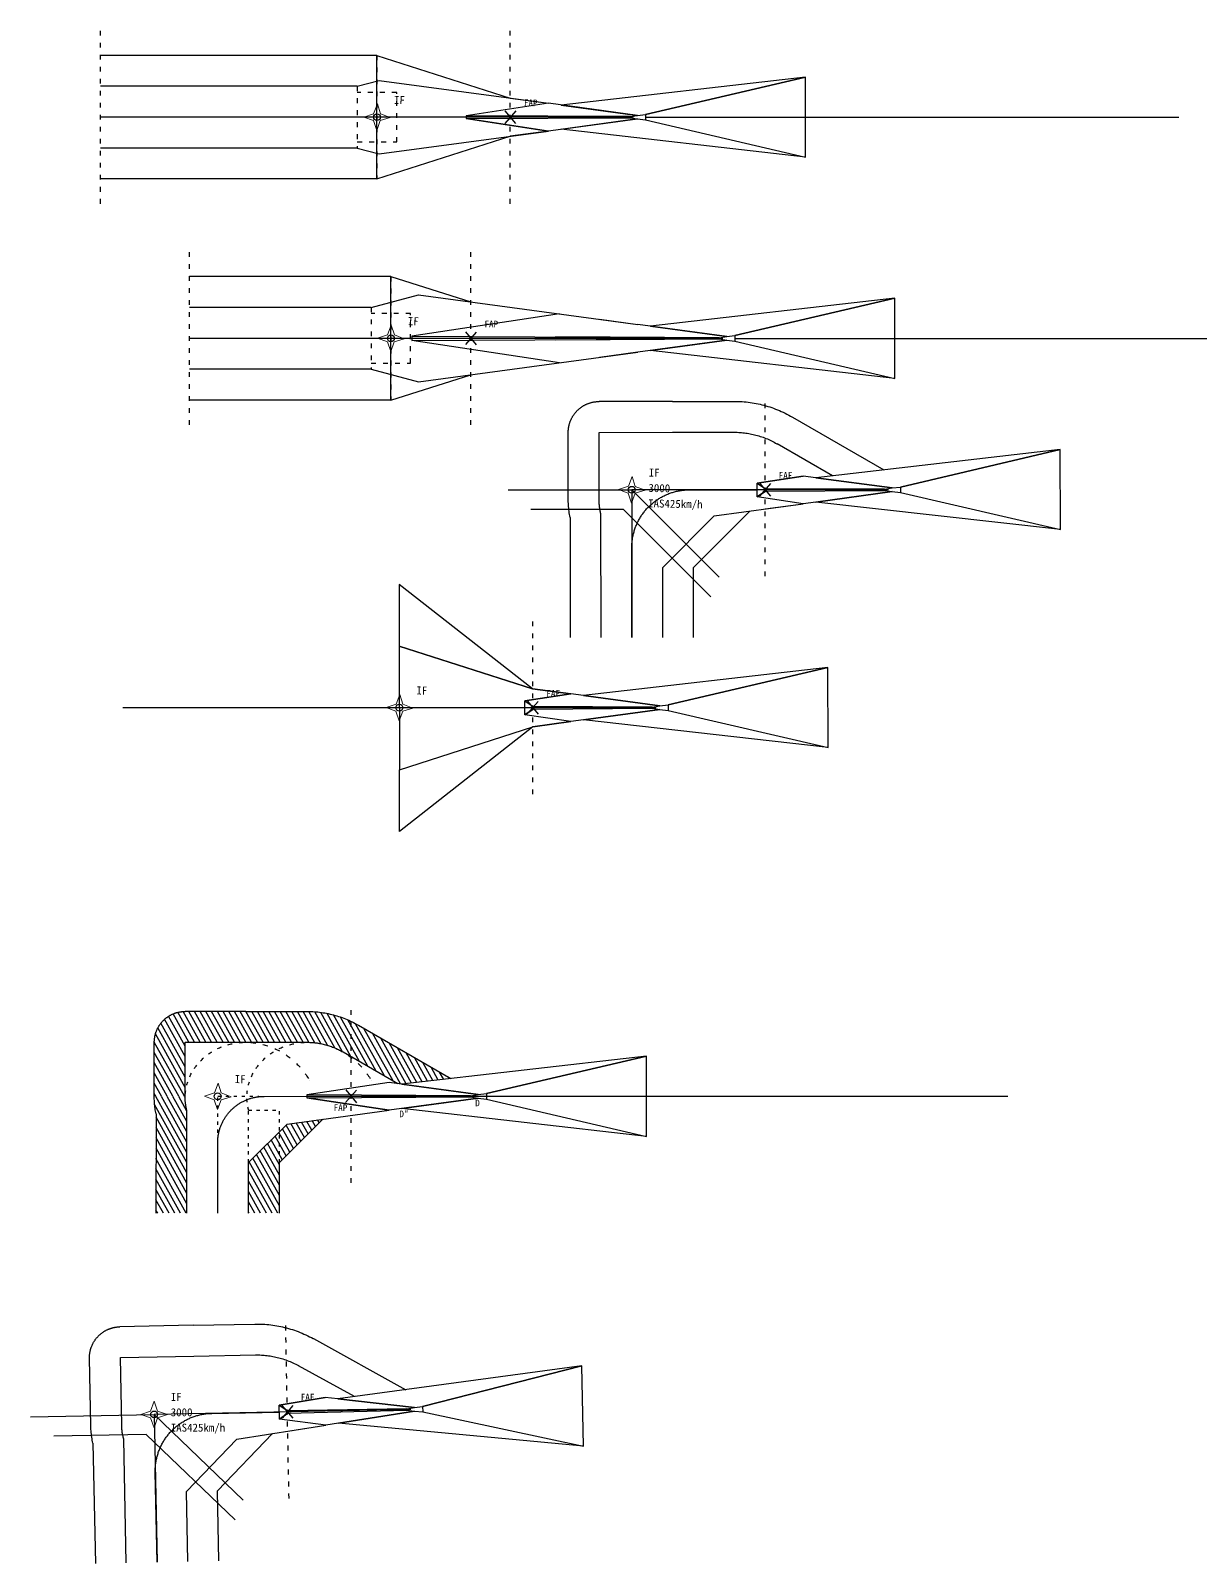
# Model space of a CAD drawing. Header units: metres. Extents: x -37642 to 147080, y -67569 to 121477.
# Drawn here: x -21790 to 65948, y -67569 to 47378 of the extents above; entities that cross this region are included whole.
import ezdxf

# ---------------------------------------------------------------- set-up
doc = ezdxf.new("R2010")
doc.units = ezdxf.units.M
doc.header["$MEASUREMENT"] = 0
doc.linetypes.add('ACAD_ISO03W100', pattern=[30, 12, -18])
doc.styles.add('Legend', font='simhei.ttf')

# ---------------------------------------------------------------- blocks, each defined once
blk = doc.blocks.new('Flyby')
at = {"lineweight": 15}
blk.add_lwpolyline([(9, 997), (256, 256), (997, -9), (256, -256), (9, -997), (-256, -256), (-997, -9), (-256, 256)], close=True, dxfattribs=at)
blk.add_circle((0, 0), 254)
at = {"style": 'Legend'}
for tag, p in [('ROLE', (1251, 1017)), ('ALTITUDE', (1251, -136)), ('NAME', (1251, -1290))]:
    blk.add_attdef(tag, p, '', height=600, dxfattribs=at)
blk = doc.blocks.new('Fix')
for p, q in [((-410, 473), (410, -473)), ((401, 480), (-401, -480))]:
    blk.add_line(p, q)
at = {"style": 'Legend'}
for tag, p in [('ROLE', (1005, 856)), ('RADIAL', (1024, -85)), ('DME', (1005, -912)), ('ALTITUDE', (1024, -1759))]:
    blk.add_attdef(tag, p, '', height=500, dxfattribs=at)

msp = doc.modelspace()

# ---------------------------------------------------------------- hatches: boundary and pattern name
at = {"true_color": 0x939598}
h = msp.add_hatch(dxfattribs=at)
h.set_pattern_fill('ANSI31', color=252, scale=3000, angle=74)
h.paths.add_polyline_path([(-3128.1, -39270.6), (-5168.4, -37230.2), (-5442.9, -37504.7), (-5443.3, -41312.2), (-3128.3, -41312.5)])
h.paths.add_polyline_path([(-3127.9, -37504.9), (-2962.9, -37340), (-4120.5, -36182.3), (-5168.4, -37230.2), (-3128.1, -39270.6)])
h.paths.add_polyline_path([(117.6, -34259.6), (-2560.5, -34622.4), (-4120.5, -36182.3), (-2962.9, -37340)])
h.paths.add_polyline_path([(2797.9, -27213.5), (2679.5, -27146.5), (2558.8, -27080.9), (2437.2, -27017.6), (2314.8, -26956.6), (2241.7, -26921.7), (2241.7, -29565.4), (5753.1, -31592.3), (6057.8, -31633.6), (9729.9, -31215)])
h.paths.add_polyline_path([(2241.7, -26921.7), (2191.7, -26897.8), (2067.7, -26841.3), (1943.1, -26787.1), (1817.8, -26735.2), (1691.9, -26685.5), (1565.4, -26638.2), (1438.3, -26593.2), (1310.8, -26550.5), (1182.8, -26510.2), (1054.4, -26472.1), (925.7, -26436.4), (796.6, -26403), (667.2, -26371.9), (537.6, -26343.2), (407.8, -26316.7), (277.8, -26292.6), (147.8, -26270.9), (17.6, -26251.4), (-112.6, -26234.2), (-242.8, -26219.4), (-373, -26206.8), (-503, -26196.6), (-632.9, -26188.6), (-762.7, -26182.9), (-892.3, -26179.5), (-1021.6, -26178.4), (-5651.6, -26177.8), (-10200.4, -26178.2), (-10240.3, -26178.5), (-10280.7, -26179.6), (-10321.1, -26181.3), (-10361.4, -26183.8), (-10401.7, -26186.9), (-10441.9, -26190.8), (-10482.1, -26195.4), (-10522.1, -26200.7), (-10562.1, -26206.6), (-10601.9, -26213.3), (-10641.7, -26220.6), (-10681.2, -26228.7), (-10720.7, -26237.4), (-10760, -26246.9), (-10799.1, -26257), (-10838, -26267.8), (-10876.8, -26279.2), (-10915.3, -26291.4), (-10953.6, -26304.2), (-10991.7, -26317.7), (-11029.6, -26331.8), (-11067.2, -26346.6), (-11104.5, -26362.1), (-11141.5, -26378.2), (-11178.3, -26394.9), (-11214.8, -26412.3), (-11250.9, -26430.4), (-11286.8, -26449), (-11322.3, -26468.3), (-11357.5, -26488.2), (-11392.3, -26508.7), (-11426.7, -26529.8), (-11460.8, -26551.5), (-11494.5, -26573.8), (-11527.8, -26596.7), (-11560.7, -26620.1), (-11593.2, -26644.1), (-11625.2, -26668.7), (-11656.9, -26693.9), (-11688, -26719.6), (-11718.8, -26745.8), (-11749, -26772.6), (-11778.8, -26799.9), (-11808.1, -26827.7), (-11837, -26856), (-11865.3, -26884.8), (-11893.1, -26914.1), (-11920.4, -26943.9), (-11947.2, -26974.2), (-11973.4, -27004.9), (-11999.1, -27036.1), (-12024.3, -27067.7), (-12048.9, -27099.7), (-12072.9, -27132.2), (-12096.4, -27165.1), (-12119.3, -27198.4), (-12141.6, -27232.1), (-12163.3, -27266.2), (-12184.4, -27300.6), (-12204.9, -27335.4), (-12224.8, -27370.6), (-12244.1, -27406.1), (-12262.8, -27441.9), (-12280.8, -27478.1), (-12298.2, -27514.5), (-12315, -27551.3), (-12331.1, -27588.4), (-12346.5, -27625.7), (-12361.3, -27663.3), (-12375.5, -27701.1), (-12389, -27739.2), (-12401.8, -27777.5), (-12414, -27816), (-12425.5, -27854.8), (-12436.3, -27893.7), (-12446.4, -27932.8), (-12455.8, -27972.1), (-12464.6, -28011.6), (-12472.6, -28051.2), (-12480, -28090.9), (-12486.7, -28130.7), (-12492.6, -28170.7), (-12497.9, -28210.8), (-12502.5, -28250.9), (-12506.4, -28291.1), (-12509.6, -28331.4), (-12512, -28371.7), (-12513.8, -28412.1), (-12514.9, -28452.5), (-12515.2, -28492.9), (-12515.7, -32544.2), (-10200.7, -32544.2), (-10200.2, -28493.2), (-5652.9, -28492.8), (-5651.9, -28492.8), (-1021.9, -28493.4), (-933, -28494.2), (-843.8, -28496.5), (-754.4, -28500.4), (-664.8, -28505.9), (-575, -28513), (-485.1, -28521.7), (-395, -28531.9), (-304.9, -28543.8), (-214.7, -28557.3), (-124.4, -28572.4), (-34.2, -28589.2), (56, -28607.5), (146.2, -28627.5), (236.3, -28649.2), (326.2, -28672.4), (416.1, -28697.4), (505.7, -28723.9), (595.2, -28752.2), (684.4, -28782), (773.3, -28813.5), (862, -28846.7), (950.3, -28881.5), (1038.3, -28917.9), (1125.9, -28956), (1213, -28995.8), (1299.8, -29037.2), (1386, -29080.2), (1471.7, -29124.8), (1556.9, -29171.1), (1640.6, -29218.4), (2241.7, -29565.4)])
h.paths.add_polyline_path([(-10176.5, -33051.7), (-10183.1, -32990.9), (-10188.7, -32929.7), (-10193.2, -32868.1), (-10196.7, -32806.2), (-10199.1, -32744), (-10200.4, -32681.4), (-10200.7, -32636.2), (-10200.7, -32545), (-12515.7, -32544.8), (-12515.7, -32635.9), (-12515.7, -32645.4), (-12514.7, -32748.6), (-12511.8, -32851.4), (-12507.2, -32953.9), (-12500.8, -33056), (-12492.6, -33157.7), (-12482.7, -33259), (-12471.1, -33359.7), (-12457.7, -33460), (-12442.7, -33559.8), (-12425.9, -33659), (-12407.5, -33757.6), (-12387.4, -33855.5), (-12387.5, -34026.8), (-10072.5, -34027.1), (-10072.4, -33578.4), (-10087.8, -33521.9), (-10102.2, -33464.8), (-10115.7, -33407.3), (-10128.3, -33349.2), (-10139.9, -33290.6), (-10150.6, -33231.5), (-10160.2, -33172), (-10168.9, -33112.1)])
h.paths.add_polyline_path([(-10072.5, -34027.1), (-12387.5, -34026.8), (-12388.3, -41311.3), (-10073.3, -41311.6)])

# ---------------------------------------------------------------- linework, layer by layer
at = {"linetype": 'ACAD_ISO03W100', "ltscale": 30}
for p, q in [((-16559.1, 34402.2), (-16559.1, 47377.7)), ((14186.5, 34402.2), (14186.5, 47377.7)), ((4186.5, 45518.7), (4186.5, 36258.7)), ((2704.5, 43204.9), (2704.5, 38574.9)), ((5668.5, 42740.7), (2704.5, 42740.7)), ((5668.5, 39036.7), (5668.5, 42740.7)), ((2704.5, 39036.7), (5668.5, 39036.7)), ((-9865.2, 17814.4), (-9865.2, 30789.9)), ((11228.6, 17814.4), (11228.6, 30789.9)), ((5232.4, 28932.1), (5232.4, 19672.1)), ((3750.4, 26617.2), (3750.4, 21987.2)), ((6714.4, 26154.1), (3750.4, 26154.1)), ((6714.4, 22450.1), (6714.4, 26154.1)), ((3750.4, 22450.1), (6714.4, 22450.1)), ((33295.3, 6456.8), (33295.3, 19432.3)), ((15868.7, -9883.9), (15868.7, 3091.6)), ((2241.7, -39032), (2241.7, -26056.5)), ((-2410.3, -62696.1), (-2659.8, -49723))]:
    msp.add_line(p, q, dxfattribs=at)
for p, q in [((4186.5, 45519.9), (-16559.1, 45519.9)), ((4186.5, 36259.9), (4186.5, 45519.9)), ((4186.5, 45519.9), (14186.5, 42317.5)), ((36340.9, 43891.2), (18002.7, 41800.5)), ((36340.9, 43891.2), (24340.9, 41094.9)), ((24340.9, 41094.9), (36340.9, 43891.2)), ((36340.9, 37888.6), (36340.9, 43891.2)), ((2704.5, 43204.9), (-16559.1, 43204.9)), ((2704.5, 43204.9), (4360.8, 43648.7)), ((4360.8, 43648.7), (17048.6, 41929.8)), ((17048.6, 41929.8), (10879.1, 40994)), ((17048.6, 41929.8), (10879.1, 40994)), ((14186.5, 42317.5), (17048.6, 41929.8)), ((23727.2, 41025), (17048.6, 41929.8)), ((18002.7, 41800.5), (23727.2, 41025)), ((23440.9, 40889.9), (-16559.1, 40889.9)), ((23159.8, 40938.9), (10879.1, 40994)), ((10879.1, 40994), (10879.1, 40785.8)), ((10879.1, 40994), (10879.1, 40994)), ((10879.1, 40994), (23159.8, 40938.9)), ((10879.1, 40785.8), (23159.8, 40840.9)), ((10879.1, 40785.8), (23159.8, 40840.9)), ((10879.1, 40785.8), (17048.6, 39850)), ((17048.6, 39850), (10879.1, 40785.8)), ((10879.1, 40785.8), (10879.1, 40785.8)), ((23727.2, 40754.9), (17048.6, 39850)), ((18002.7, 39979.3), (23727.2, 40754.9)), ((23159.8, 40938.9), (23727.2, 41025)), ((23159.8, 40840.9), (23159.8, 40938.9)), ((23440.9, 40889.9), (23159.8, 40889.9)), ((23159.8, 40840.9), (23727.2, 40754.9)), ((23727.2, 41025), (24340.9, 41094.9)), ((23727.2, 40754.9), (24340.9, 40684.9)), ((24340.9, 41094.9), (24340.9, 40684.9)), ((24340.9, 40889.9), (64340.9, 40889.9)), ((24340.9, 40684.9), (36340.9, 37888.6)), ((24340.9, 40684.9), (36340.9, 37888.6)), ((4186.5, 36259.9), (14186.5, 39462.3)), ((4360.8, 38131.1), (17048.6, 39850)), ((17048.6, 39850), (14186.5, 39462.3)), ((36340.9, 37888.6), (18002.7, 39979.3)), ((2704.5, 38574.9), (-16559.1, 38574.9)), ((2704.5, 38574.9), (4360.8, 38131.1)), ((4186.5, 36259.9), (-16559.1, 36259.9)), ((5233.5, 28932.2), (-9865.2, 28932.2)), ((5233.5, 19672.2), (5233.5, 28932.2)), ((5233.5, 28932.2), (11228.6, 27037.4)), ((3750.4, 26617.2), (-9865.2, 26617.2)), ((3750.4, 26617.2), (7303.4, 27569.2)), ((7303.4, 27569.2), (23742.5, 25342)), ((43034.8, 27303.5), (24696.6, 25212.8)), ((43034.8, 27303.5), (31034.8, 24507.2)), ((31034.8, 24507.2), (43034.8, 27303.5)), ((43034.8, 21300.8), (43034.8, 27303.5)), ((17883.2, 26135.8), (6798.9, 24454.6)), ((20880.5, 25729.8), (23742.5, 25342)), ((30421.2, 24437.2), (23742.5, 25342)), ((30134.8, 24302.2), (-9865.2, 24302.2)), ((6798.9, 24454.6), (6798.9, 24149.7)), ((6798.9, 24454.6), (29853.8, 24351.1)), ((6798.9, 24149.7), (29853.8, 24253.2)), ((17883.2, 22468.5), (6798.9, 24149.7)), ((29853.8, 24351.1), (17573.1, 24406.3)), ((17573.1, 24406.3), (17573.1, 24406.3)), ((17573.1, 24198.1), (29853.8, 24253.2)), ((17573.1, 24198.1), (17573.1, 24198.1)), ((30421.2, 24167.1), (23742.5, 23262.3)), ((24696.6, 25212.8), (30421.2, 24437.2)), ((24696.6, 23391.6), (30421.2, 24167.1)), ((29853.8, 24351.1), (30421.2, 24437.2)), ((29853.8, 24253.2), (29853.8, 24351.1)), ((30134.8, 24302.2), (29853.8, 24302.2)), ((29853.8, 24253.2), (30421.2, 24167.1)), ((30421.2, 24437.2), (31034.8, 24507.2)), ((30421.2, 24167.1), (31034.8, 24097.1)), ((31034.8, 24507.2), (31034.8, 24097.1)), ((31034.8, 24302.2), (71034.8, 24302.2)), ((7303.4, 21035.1), (23742.5, 23262.3)), ((23742.5, 23262.3), (20880.5, 22874.5)), ((43034.8, 21300.8), (24696.6, 23391.6)), ((31034.8, 24097.1), (43034.8, 21300.8)), ((31034.8, 24097.1), (43034.8, 21300.8)), ((3750.4, 21987.2), (-9865.2, 21987.2)), ((3750.4, 21987.2), (7303.4, 21035.1)), ((5233.5, 19672.2), (11228.6, 21566.9)), ((5233.5, 19672.2), (-9865.2, 19672.2)), ((38353.4, 13992), (34195.7, 16391.8)), ((55444.3, 15961.4), (37108.6, 13848.6)), ((55444.3, 15961.4), (43447.7, 13150.6)), ((43447.7, 13150.6), (55444.3, 15961.4)), ((55451.5, 9958.7), (55444.3, 15961.4)), ((32693, 13447.5), (36154.4, 13976.7)), ((36154.4, 13976.7), (32693, 13447.5)), ((37108.6, 13848.6), (36154.4, 13976.7)), ((42834.1, 13079.9), (37108.6, 13848.6)), ((37108.6, 13848.6), (42834.1, 13079.9)), ((23293.6, 12944.5), (23306.9, 1868.5)), ((42547.9, 12944.5), (23296.4, 12944.5)), ((32694.2, 12418), (32693, 13447.5)), ((32693, 13447.5), (33328.5, 13022.6)), ((32694.2, 12418), (32693, 13447.5)), ((32693, 13447.5), (33328.5, 13022.6)), ((32694.2, 12418), (33328.8, 12844.4)), ((33328.8, 12844.4), (32694.2, 12418)), ((42266.8, 12993.2), (33328.5, 13022.6)), ((33328.5, 13022.6), (33328.8, 12844.4)), ((33328.5, 13022.6), (42266.8, 12993.2)), ((33328.5, 13022.6), (33328.8, 12844.4)), ((33328.8, 12844.4), (42266.9, 12895.2)), ((33328.8, 12844.4), (42266.9, 12895.2)), ((42834.4, 12809.8), (37110.8, 12027.4)), ((37110.8, 12027.4), (42834.4, 12809.8)), ((42266.8, 12993.2), (42834.1, 13079.9)), ((42266.9, 12895.2), (42266.8, 12993.2)), ((42547.9, 12944.5), (42266.9, 12944.2)), ((42266.9, 12895.2), (42834.4, 12809.8)), ((42834.1, 13079.9), (43447.7, 13150.6)), ((42834.4, 12809.8), (43448.2, 12740.6)), ((43447.7, 13150.6), (43448.2, 12740.6)), ((43448.2, 12740.6), (55451.5, 9958.7)), ((43448.2, 12740.6), (55451.5, 9958.7)), ((36156.9, 11897), (32694.2, 12418)), ((36156.9, 11897), (32694.2, 12418)), ((33295.3, 11505.8), (36156.9, 11897)), ((33295.3, 11505.8), (36156.9, 11897)), ((37110.8, 12027.4), (36156.9, 11897)), ((55451.5, 9958.7), (37110.8, 12027.4)), ((27931.9, 7125.1), (32151.7, 11349.5)), ((25121.3, -3396.2), (-14878.7, -3396.2)), ((24396, -29542.9), (6057.8, -31633.6)), ((24396, -29542.9), (12396, -32339.2)), ((12396, -32339.2), (24396, -29542.9)), ((24396, -35545.6), (24396, -29542.9)), ((5103.7, -31504.4), (-1065.7, -32440.1)), ((5103.7, -31504.4), (-1065.7, -32440.1)), ((11782.3, -32409.2), (5103.7, -31504.4)), ((6057.8, -31633.6), (11782.3, -32409.2)), ((11215, -32495.2), (-1065.7, -32440.1)), ((-1065.7, -32440.1), (-1065.7, -32648.3)), ((-1065.7, -32440.1), (-1065.7, -32440.1)), ((-1065.7, -32440.1), (11215, -32495.2)), ((-1065.7, -32648.3), (11215, -32593.2)), ((-1065.7, -32648.3), (11215, -32593.2)), ((-1065.7, -32648.3), (5103.7, -33584.1)), ((5103.7, -33584.1), (-1065.7, -32648.3)), ((-1065.7, -32648.3), (-1065.7, -32648.3)), ((11782.3, -32679.3), (5103.7, -33584.1)), ((6057.8, -33454.8), (11782.3, -32679.3)), ((11215, -32495.2), (11782.3, -32409.2)), ((11215, -32593.2), (11215, -32495.2)), ((11496, -32544.2), (11215, -32544.2)), ((11215, -32593.2), (11782.3, -32679.3)), ((11496, -32544.2), (51496, -32544.2)), ((11782.3, -32409.2), (12396, -32339.2)), ((11782.3, -32679.3), (12396, -32749.2)), ((12396, -32339.2), (12396, -32749.2)), ((12396, -32749.2), (24396, -35545.6)), ((12396, -32749.2), (24396, -35545.6)), ((-3127.9, -37504.9), (117.6, -34259.6)), ((24396, -35545.6), (6057.8, -33454.8)), ((2501.9, -55065), (-1701.1, -52745.7)), ((19551.8, -52767.4), (1260.2, -55232.4)), ((19551.8, -52767.4), (7611.5, -55808.3)), ((7611.5, -55808.3), (19551.8, -52767.4)), ((19674.5, -58768.8), (19551.8, -52767.4)), ((-3147, -55718.4), (303.6, -55122.6)), ((303.6, -55122.6), (-3147, -55718.4)), ((1260.2, -55232.4), (303.6, -55122.6)), ((6715.8, -56031.7), (-12532.2, -56401.9)), ((-3125.9, -56747.6), (-3147, -55718.4)), ((-3147, -55718.4), (-2503.3, -56130.9)), ((-3125.9, -56747.6), (-3147, -55718.4)), ((-3147, -55718.4), (-2503.3, -56130.9)), ((-3125.9, -56747.6), (-2499.7, -56309.1)), ((-2499.7, -56309.1), (-3125.9, -56747.6)), ((6433.8, -55988.4), (-2503.3, -56130.9)), ((-2503.3, -56130.9), (6433.8, -55988.4)), ((-2503.3, -56130.9), (-2499.7, -56309.1)), ((-2503.3, -56130.9), (-2499.7, -56309.1)), ((-2499.7, -56309.1), (6435.9, -56086.4)), ((-2499.7, -56309.1), (6435.9, -56086.4)), ((6999.4, -55890.8), (1260.2, -55232.4)), ((1260.2, -55232.4), (6999.4, -55890.8)), ((7004.9, -56160.8), (1297.4, -57053.2)), ((1297.4, -57053.2), (7004.9, -56160.8)), ((6433.8, -55988.4), (6999.4, -55890.8)), ((6435.9, -56086.4), (6433.8, -55988.4)), ((6715.8, -56031.7), (6434.8, -56037.4)), ((6435.9, -56086.4), (7004.9, -56160.8)), ((6999.4, -55890.8), (7611.5, -55808.3)), ((7004.9, -56160.8), (7619.8, -56218.2)), ((7611.5, -55808.3), (7619.8, -56218.2)), ((7619.8, -56218.2), (19674.5, -58768.8)), ((7619.8, -56218.2), (19674.5, -58768.8)), ((-12535, -56401.9), (-12308.7, -67475.7)), ((346.1, -57201.9), (-3125.9, -56747.6)), ((346.1, -57201.9), (-3125.9, -56747.6)), ((-2507.4, -57648.1), (346.1, -57201.9)), ((-2507.4, -57648.1), (346.1, -57201.9)), ((1297.4, -57053.2), (346.1, -57201.9)), ((19674.5, -58768.8), (1297.4, -57053.2)), ((-7785.6, -62131.1), (-3647.8, -57826.3))]:
    msp.add_line(p, q)
at = {"linetype": 'ACAD_ISO03W100', "ltscale": 20}
for p, q in [((-7758.3, -32544.2), (-4673.2, -32544.2)), ((-7758.3, -36470.5), (-7758.3, -32544.2)), ((-5442.9, -33578.4), (-3127.9, -33578.4)), ((-5442.9, -37504.7), (-5442.9, -33578.4)), ((-3127.9, -37504.9), (-3127.9, -33578.4))]:
    msp.add_line(p, q, dxfattribs=at)
for points in [[(18534, 17248.4), (18534.3, 17288.8), (18535.4, 17329.2), (18537.1, 17369.5), (18539.5, 17409.9), (18542.6, 17450.1), (18546.5, 17490.4), (18551, 17530.5), (18556.2, 17570.6), (18562.2, 17610.5), (18568.8, 17650.4), (18576.1, 17690.1), (18584.1, 17729.7), (18592.9, 17769.2), (18602.3, 17808.5), (18612.3, 17847.6), (18623.1, 17886.6), (18634.5, 17925.3), (18646.6, 17963.9), (18659.4, 18002.2), (18672.9, 18040.3), (18687, 18078.1), (18701.8, 18115.7), (18717.2, 18153.1), (18733.3, 18190.2), (18750, 18226.9), (18767.3, 18263.4), (18785.3, 18299.6), (18804, 18335.5), (18823.2, 18371), (18843.1, 18406.2), (18863.5, 18441), (18884.6, 18475.5), (18906.3, 18509.6), (18928.6, 18543.3), (18951.4, 18576.6), (18974.9, 18609.5), (18998.9, 18642), (19023.4, 18674.1), (19048.5, 18705.7), (19074.2, 18736.9), (19100.4, 18767.7), (19127.2, 18798), (19154.4, 18827.8), (19182.2, 18857.1), (19210.5, 18886), (19239.3, 18914.3), (19268.6, 18942.1), (19298.3, 18969.5), (19328.6, 18996.3), (19359.3, 19022.5), (19390.4, 19048.3), (19422, 19073.5), (19454.1, 19098.1), (19486.5, 19122.1), (19519.4, 19145.6), (19552.7, 19168.6), (19586.3, 19190.9), (19620.4, 19212.6), (19654.8, 19233.8), (19689.6, 19254.3), (19724.8, 19274.2), (19760.3, 19293.6), (19796.1, 19312.2), (19832.2, 19330.3), (19868.7, 19347.7), (19905.4, 19364.5), (19942.5, 19380.7), (19979.8, 19396.2), (20017.3, 19411), (20055.2, 19425.2), (20093.3, 19438.7), (20131.6, 19451.6), (20170.1, 19463.8), (20208.8, 19475.3), (20247.7, 19486.1), (20286.8, 19496.3), (20326.1, 19505.7), (20365.6, 19514.5), (20405.1, 19522.6), (20444.9, 19530), (20484.7, 19536.7), (20524.7, 19542.7), (20564.7, 19548), (20604.8, 19552.7), (20645.1, 19556.6), (20685.3, 19559.8), (20725.7, 19562.3), (20766, 19564.1), (20806.4, 19565.2), (20846.8, 19565.6), (20846.8, 19565.6)], [(26364.4, 19570.8), (20846.8, 19565.6)], [(26364.4, 19570.8), (30994.4, 19575.2)], [(26364.4, 19570.8), (26364.4, 19570.8)], [(30994.4, 19575.2), (31141.7, 19574), (31289.3, 19570.3), (31437.2, 19564), (31585.2, 19555.1), (31733.4, 19543.6), (31881.7, 19529.4), (32030, 19512.7), (32178.3, 19493.3), (32326.6, 19471.3), (32474.8, 19446.6), (32622.8, 19419.3), (32770.7, 19389.4), (32918.3, 19356.8), (33065.7, 19321.6), (33212.7, 19283.7), (33359.4, 19243.2), (33505.6, 19200), (33651.4, 19154.2), (33796.6, 19105.7), (33941.3, 19054.7), (34085.4, 19001), (34228.8, 18944.6), (34371.5, 18885.7), (34513.4, 18824.1), (34654.6, 18759.9), (34794.9, 18693.2), (34934.3, 18623.9), (35072.7, 18552), (35210.1, 18477.5), (35346.5, 18400.5), (35353, 18396.8)], [(35353, 18396.8), (42213.7, 14436.8)], [(18538.8, 12182.4), (18534, 17248.4)], [(20849, 17250.6), (26366.6, 17255.8)], [(20853.8, 12184.6), (20849, 17250.6)], [(26366.6, 17255.8), (30996.6, 17260.2)], [(26366.6, 17255.8), (26366.6, 17255.8)], [(30996.6, 17260.2), (31103.5, 17259.4), (31210.7, 17256.6), (31318.2, 17252.1), (31425.9, 17245.6), (31533.8, 17237.2), (31641.9, 17226.9), (31750, 17214.7), (31858.3, 17200.5), (31966.6, 17184.4), (32075, 17166.4), (32183.3, 17146.4), (32291.5, 17124.5), (32399.7, 17100.6), (32507.8, 17074.8), (32615.7, 17047), (32723.4, 17017.2), (32830.9, 16985.5), (32938.1, 16951.8), (33045, 16916.2), (33151.6, 16878.5), (33257.8, 16838.9), (33363.6, 16797.4), (33469, 16753.8), (33573.8, 16708.4), (33678.2, 16660.9), (33782, 16611.5), (33885.2, 16560.2), (33987.8, 16506.9), (34089.7, 16451.7), (34190.9, 16394.6), (34195.7, 16391.8)], [(14036.4, 12934.7), (23296.4, 12943.4), (29847.7, 6399.1)], [(23306.9, 1868.5), (23300.5, 8602.8), (23301.1, 8678.4), (23303, 8754.1), (23306.2, 8829.7), (23310.8, 8905.3), (23316.6, 8980.8), (23323.8, 9056.1), (23332.3, 9131.3), (23342.1, 9206.4), (23353.2, 9281.3), (23365.7, 9355.9), (23379.4, 9430.4), (23394.4, 9504.6), (23410.7, 9578.5), (23428.3, 9652.1), (23447.2, 9725.4), (23467.4, 9798.4), (23488.8, 9871), (23511.5, 9943.2), (23535.4, 10015), (23560.6, 10086.4), (23587.1, 10157.3), (23614.8, 10227.7), (23643.7, 10297.7), (23673.8, 10367.2), (23705.1, 10436.1), (23737.6, 10504.4), (23771.3, 10572.2), (23806.2, 10639.4), (23842.3, 10705.9), (23879.5, 10771.8), (23917.8, 10837.1), (23957.3, 10901.7), (23997.9, 10965.6), (24039.7, 11028.7), (24082.5, 11091.1), (24126.4, 11152.8), (24171.3, 11213.7), (24217.4, 11273.8), (24264.4, 11333.1), (24312.5, 11391.5), (24361.6, 11449.1), (24411.7, 11505.9), (24462.8, 11561.7), (24514.9, 11616.7), (24567.9, 11670.7), (24621.8, 11723.8), (24676.7, 11776), (24732.4, 11827.2), (24789.1, 11877.4), (24846.6, 11926.6), (24905, 11974.8), (24964.2, 12022), (25024.2, 12068.1), (25085, 12113.2), (25146.6, 12157.2), (25208.9, 12200.2), (25272, 12242), (25335.8, 12282.7), (25400.3, 12322.3), (25465.5, 12360.8), (25531.3, 12398.2), (25597.8, 12434.3), (25664.9, 12469.4), (25732.6, 12503.2), (25800.9, 12535.9), (25869.8, 12567.3), (25939.1, 12597.6), (26009.1, 12626.6), (26079.5, 12654.4), (26150.3, 12681), (26221.7, 12706.3), (26293.4, 12730.4), (26365.6, 12753.2), (26438.2, 12774.8), (26511.1, 12795.1), (26584.3, 12814.1), (26657.9, 12831.9), (26731.8, 12848.3), (26806, 12863.5), (26880.4, 12877.3), (26955, 12889.9), (27029.9, 12901.2), (27104.9, 12911.1), (27180.1, 12919.8), (27255.5, 12927.1), (27330.9, 12933.1), (27406.5, 12937.8), (27482.1, 12941.2), (27557.8, 12943.2), (27633.5, 12943.9), (27637.1, 12943.9), (32693.6, 12944.5)], [(18668.3, 10876.7), (18646.7, 10989.5), (18627.1, 11103), (18609.3, 11217.2), (18593.5, 11331.9), (18579.7, 11447.3), (18567.9, 11563.2), (18558, 11679.6), (18550.2, 11796.4), (18544.4, 11913.7), (18540.6, 12031.4), (18538.9, 12149.5), (18538.8, 12182.4)], [(20983.1, 11132.6), (20965.8, 11204.1), (20949.7, 11276.2), (20934.8, 11348.9), (20921, 11422.2), (20908.6, 11496.1), (20897.3, 11570.4), (20887.3, 11645.3), (20878.6, 11720.6), (20871.2, 11796.4), (20865.1, 11872.6), (20860.3, 11949.3), (20856.8, 12026.3), (20854.6, 12103.7), (20853.8, 12181.5), (20853.8, 12184.6)], [(25616.9, 7122.9), (29473.1, 10983.3), (36156.9, 11897)], [(29234.9, 4916.5), (22683.6, 11460.9), (15738.6, 11454.3)], [(18668.3, 10876.7), (18676.9, 1864.1)], [(20991.9, 1866.3), (20983.1, 11132.6)], [(25621.9, 1870.7), (25616.9, 7122.9)], [(27936.9, 1872.9), (27931.9, 7125.1)], [(5861.4, 1210.7), (15865.3, -1979.7), (18727.8, -2364), (15865.3, -1979.7), (5855.9, 5840.7), (5861.4, 1210.7)], [(5872.6, -8049.3), (15868.7, -4834.9), (18730.3, -4443.7), (15267.6, -3922.7), (15266.4, -2893.2), (18727.8, -2364), (15865.3, -1979.7), (5861.4, 1210.7), (5872.6, -8049.3)], [(26021.1, -3190.1), (38017.7, -379.3), (19682, -2492.1), (25407.5, -3260.8), (26021.1, -3190.1)], [(26021.6, -3600.1), (38024.9, -6382), (38017.7, -379.3), (26021.1, -3190.1), (26021.6, -3600.1)], [(18727.8, -2364), (15266.4, -2893.2), (15901.9, -3318.1), (24840.2, -3347.5), (25407.5, -3260.8), (19682, -2492.1), (18727.8, -2364)], [(15902.2, -3496.3), (15267.6, -3922.7), (15266.4, -2893.2), (15901.9, -3318.1), (15902.2, -3496.3)], [(18730.3, -4443.7), (15267.6, -3922.7), (15902.2, -3496.3), (24840.3, -3445.5), (25407.8, -3530.9), (19684.2, -4313.3), (18730.3, -4443.7)], [(15902.2, -3496.3), (24840.3, -3445.5), (24840.2, -3347.5), (15901.9, -3318.1), (15902.2, -3496.3)], [(25121.3, -3396.2), (24840.3, -3396.5)], [(5872.6, -8049.3), (15868.7, -4834.9), (18730.3, -4443.7), (15868.7, -4834.9), (5878.1, -12679.3), (5872.6, -8049.3)], [(26021.6, -3600.1), (38024.9, -6382), (19684.2, -4313.3), (25407.8, -3530.9), (26021.6, -3600.1)], [(-12515.2, -28492.9), (-12514.9, -28452.5), (-12513.8, -28412.1), (-12512, -28371.7), (-12509.6, -28331.4), (-12506.4, -28291.1), (-12502.5, -28250.9), (-12497.9, -28210.8), (-12492.6, -28170.7), (-12486.7, -28130.7), (-12480, -28090.9), (-12472.6, -28051.2), (-12464.6, -28011.6), (-12455.8, -27972.1), (-12446.4, -27932.8), (-12436.3, -27893.7), (-12425.5, -27854.8), (-12414, -27816), (-12401.8, -27777.5), (-12389, -27739.2), (-12375.5, -27701.1), (-12361.3, -27663.3), (-12346.5, -27625.7), (-12331.1, -27588.4), (-12315, -27551.3), (-12298.2, -27514.5), (-12280.8, -27478.1), (-12262.8, -27441.9), (-12244.1, -27406.1), (-12224.8, -27370.6), (-12204.9, -27335.4), (-12184.4, -27300.6), (-12163.3, -27266.2), (-12141.6, -27232.1), (-12119.3, -27198.4), (-12096.4, -27165.1), (-12072.9, -27132.2), (-12048.9, -27099.7), (-12024.3, -27067.7), (-11999.1, -27036.1), (-11973.4, -27004.9), (-11947.2, -26974.2), (-11920.4, -26943.9), (-11893.1, -26914.1), (-11865.3, -26884.8), (-11837, -26856), (-11808.1, -26827.7), (-11778.8, -26799.9), (-11749, -26772.6), (-11718.8, -26745.8), (-11688, -26719.6), (-11656.9, -26693.9), (-11625.2, -26668.7), (-11593.2, -26644.1), (-11560.7, -26620.1), (-11527.8, -26596.7), (-11494.5, -26573.8), (-11460.8, -26551.5), (-11426.7, -26529.8), (-11392.3, -26508.7), (-11357.5, -26488.2), (-11322.3, -26468.3), (-11286.8, -26449), (-11250.9, -26430.4), (-11214.8, -26412.3), (-11178.3, -26394.9), (-11141.5, -26378.2), (-11104.5, -26362.1), (-11067.2, -26346.6), (-11029.6, -26331.8), (-10991.7, -26317.7), (-10953.6, -26304.2), (-10915.3, -26291.4), (-10876.8, -26279.2), (-10838, -26267.8), (-10799.1, -26257), (-10760, -26246.9), (-10720.7, -26237.4), (-10681.2, -26228.7), (-10641.7, -26220.6), (-10601.9, -26213.3), (-10562.1, -26206.6), (-10522.1, -26200.7), (-10482.1, -26195.4), (-10441.9, -26190.8), (-10401.7, -26186.9), (-10361.4, -26183.8), (-10321.1, -26181.3), (-10280.7, -26179.6), (-10240.3, -26178.5), (-10200.4, -26178.2)], [(-5653.1, -26177.8), (-10200.4, -26178.2)], [(-5653.1, -26177.8), (-5651.6, -26177.8)], [(-5651.6, -26177.8), (-1021.6, -26178.4)], [(-1021.6, -26178.4), (-892.3, -26179.5), (-762.7, -26182.9), (-632.9, -26188.6), (-503, -26196.6), (-373, -26206.8), (-242.8, -26219.4), (-112.6, -26234.2), (17.6, -26251.4), (147.8, -26270.9), (277.8, -26292.6), (407.8, -26316.7), (537.6, -26343.2), (667.2, -26371.9), (796.6, -26403), (925.7, -26436.4), (1054.4, -26472.1), (1182.8, -26510.2), (1310.8, -26550.5), (1438.3, -26593.2), (1565.4, -26638.2), (1691.9, -26685.5), (1817.8, -26735.2), (1943.1, -26787.1), (2067.7, -26841.3), (2191.7, -26897.8), (2314.8, -26956.6), (2437.2, -27017.6), (2558.8, -27080.9), (2679.5, -27146.5), (2797.9, -27213.5)], [(2797.9, -27213.5), (9729.9, -31215)], [(-12515.7, -32635.9), (-12515.2, -28492.9)], [(-10200.7, -32636.2), (-10200.2, -28493.2)], [(-10200.2, -28493.2), (-5652.9, -28492.8)], [(-5652.9, -28492.8), (-5651.9, -28492.8)], [(-5651.9, -28492.8), (-1021.9, -28493.4)], [(-1021.9, -28493.4), (-933, -28494.2), (-843.8, -28496.5), (-754.4, -28500.4), (-664.8, -28505.9), (-575, -28513), (-485.1, -28521.7), (-395, -28531.9), (-304.9, -28543.8), (-214.7, -28557.3), (-124.4, -28572.4), (-34.2, -28589.2), (56, -28607.5), (146.2, -28627.5), (236.3, -28649.2), (326.2, -28672.4), (416.1, -28697.4), (505.7, -28723.9), (595.2, -28752.2), (684.4, -28782), (773.3, -28813.5), (862, -28846.7), (950.3, -28881.5), (1038.3, -28917.9), (1125.9, -28956), (1213, -28995.8), (1299.8, -29037.2), (1386, -29080.2), (1471.7, -29124.8), (1556.9, -29171.1), (1640.6, -29218.4)], [(1640.6, -29218.4), (5753.1, -31592.3)], [(-12387.4, -33855.5), (-12407.5, -33757.6), (-12425.9, -33659), (-12442.7, -33559.8), (-12457.7, -33460), (-12471.1, -33359.7), (-12482.7, -33259), (-12492.6, -33157.7), (-12500.8, -33056), (-12507.2, -32953.9), (-12511.8, -32851.4), (-12514.7, -32748.6), (-12515.7, -32645.4), (-12515.7, -32635.9)], [(-10072.4, -33578.4), (-10087.8, -33521.9), (-10102.2, -33464.8), (-10115.7, -33407.3), (-10128.3, -33349.2), (-10139.9, -33290.6), (-10150.6, -33231.5), (-10160.2, -33172), (-10168.9, -33112.1), (-10176.5, -33051.7), (-10183.1, -32990.9), (-10188.7, -32929.7), (-10193.2, -32868.1), (-10196.7, -32806.2), (-10199.1, -32744), (-10200.4, -32681.4), (-10200.7, -32636.2)], [(-12387.4, -33855.5), (-12388.3, -41311.3)], [(-10073.3, -41311.6), (-10072.4, -33578.4)], [(-5442.9, -37504.7), (-2560.5, -34622.4), (5103.7, -33584.1)], [(-5443.3, -41312.2), (-5442.9, -37504.7)], [(-3128.3, -41312.5), (-3127.9, -37504.9)], [(-17376.4, -52190.4), (-17376.9, -52150), (-17376.6, -52109.6), (-17375.7, -52069.2), (-17374, -52028.9), (-17371.7, -51988.5), (-17368.6, -51948.2), (-17364.8, -51908), (-17360.4, -51867.9), (-17355.2, -51827.8), (-17349.3, -51787.8), (-17342.8, -51747.9), (-17335.5, -51708.2), (-17327.6, -51668.6), (-17318.9, -51629.1), (-17309.6, -51589.8), (-17299.6, -51550.6), (-17288.9, -51511.7), (-17277.5, -51472.9), (-17265.5, -51434.3), (-17252.8, -51396), (-17239.4, -51357.9), (-17225.4, -51320), (-17210.6, -51282.4), (-17195.3, -51245), (-17179.3, -51207.9), (-17162.6, -51171.1), (-17145.3, -51134.6), (-17127.4, -51098.4), (-17108.8, -51062.5), (-17089.7, -51026.9), (-17069.9, -50991.7), (-17049.4, -50956.8), (-17028.4, -50922.3), (-17006.8, -50888.2), (-16984.6, -50854.4), (-16961.8, -50821.1), (-16938.4, -50788.1), (-16914.5, -50755.6), (-16890, -50723.4), (-16864.9, -50691.7), (-16839.3, -50660.5), (-16813.1, -50629.7), (-16786.5, -50599.4), (-16759.2, -50569.5), (-16731.5, -50540.1), (-16703.3, -50511.2), (-16674.5, -50482.8), (-16645.3, -50454.9), (-16615.6, -50427.6), (-16585.4, -50400.7), (-16554.7, -50374.4), (-16523.6, -50348.6), (-16492.1, -50323.4), (-16460.1, -50298.7), (-16427.7, -50274.6), (-16394.9, -50251), (-16361.6, -50228), (-16328, -50205.6), (-16294, -50183.8), (-16259.6, -50162.6), (-16224.8, -50142), (-16189.7, -50122), (-16154.3, -50102.7), (-16118.5, -50083.9), (-16082.4, -50065.8), (-16045.9, -50048.3), (-16009.2, -50031.4), (-15972.2, -50015.2), (-15934.9, -49999.7), (-15897.4, -49984.7), (-15859.6, -49970.5), (-15821.5, -49956.9), (-15783.2, -49944), (-15744.7, -49931.7), (-15706, -49920.1), (-15667.1, -49909.2), (-15628, -49899), (-15588.8, -49889.5), (-15549.3, -49880.6), (-15509.8, -49872.5), (-15470.1, -49865), (-15430.2, -49858.2), (-15390.3, -49852.1), (-15350.3, -49846.7), (-15310.1, -49842.1), (-15269.9, -49838.1), (-15229.6, -49834.8), (-15189.3, -49832.2), (-15149, -49830.4), (-15108.6, -49829.2), (-15108.6, -49829.2)], [(-9592.2, -49717.9), (-15108.6, -49829.2)], [(-9592.2, -49717.9), (-4963.1, -49624.4)], [(-9592.2, -49717.9), (-9592.2, -49717.9)], [(-4963.1, -49624.4), (-4815.8, -49622.7), (-4668.1, -49623.6), (-4520.2, -49627.1), (-4372, -49633.2), (-4223.6, -49641.8), (-4075.1, -49653.1), (-3926.5, -49667), (-3777.8, -49683.5), (-3629.1, -49702.7), (-3480.5, -49724.5), (-3331.9, -49748.9), (-3183.5, -49776), (-3035.3, -49805.8), (-2887.3, -49838.2), (-2739.5, -49873.2), (-2592.1, -49910.9), (-2445.1, -49951.3), (-2298.5, -49994.2), (-2152.3, -50039.9), (-2006.7, -50088.2), (-1861.6, -50139.1), (-1717.1, -50192.7), (-1573.3, -50248.9), (-1430.2, -50307.7), (-1287.9, -50369.1), (-1146.3, -50433.2), (-1005.6, -50499.8), (-865.8, -50569), (-727, -50640.8), (-589.1, -50715.2), (-582.6, -50718.8)], [(-582.6, -50718.8), (6353, -54546.1)], [(-17274.2, -57255.3), (-17376.4, -52190.4)], [(-15061.9, -52143.7), (-9545.4, -52032.4)], [(-14959.6, -57208.6), (-15061.9, -52143.7)], [(-9545.4, -52032.4), (-4916.4, -51939)], [(-9545.4, -52032.4), (-9545.4, -52032.4)], [(-4916.4, -51939), (-4809.4, -51937.7), (-4702.2, -51938.4), (-4594.6, -51940.9), (-4486.8, -51945.3), (-4378.8, -51951.6), (-4270.6, -51959.8), (-4162.2, -51970), (-4053.7, -51982), (-3945, -51996), (-3836.4, -52012), (-3727.7, -52029.9), (-3619, -52049.7), (-3510.4, -52071.5), (-3401.9, -52095.2), (-3293.4, -52121), (-3185.2, -52148.6), (-3077.1, -52178.3), (-2969.3, -52209.9), (-2861.7, -52243.5), (-2754.4, -52279.1), (-2647.4, -52316.6), (-2540.9, -52356.2), (-2434.7, -52397.7), (-2329, -52441.1), (-2223.7, -52486.5), (-2119, -52533.9), (-2014.8, -52583.3), (-1911.2, -52634.6), (-1808.2, -52687.8), (-1705.9, -52743), (-1701.1, -52745.7)], [(-12308.7, -67475.7), (-12444.5, -60742.8), (-12445.4, -60667.1), (-12445, -60591.4), (-12443.2, -60515.7), (-12440.1, -60440.1), (-12435.7, -60364.5), (-12429.9, -60289), (-12422.9, -60213.7), (-12414.5, -60138.5), (-12404.8, -60063.4), (-12393.9, -59988.5), (-12381.6, -59913.8), (-12368, -59839.3), (-12353.1, -59765.1), (-12336.9, -59691.2), (-12319.4, -59617.5), (-12300.7, -59544.2), (-12280.7, -59471.2), (-12259.4, -59398.5), (-12236.8, -59326.3), (-12213, -59254.4), (-12187.9, -59183), (-12161.6, -59112), (-12134, -59041.5), (-12105.3, -58971.5), (-12075.3, -58902), (-12044.1, -58833.1), (-12011.7, -58764.7), (-11978.1, -58696.8), (-11943.3, -58629.6), (-11907.4, -58563), (-11870.3, -58497), (-11832, -58431.7), (-11792.7, -58367), (-11752.2, -58303), (-11710.5, -58239.8), (-11667.8, -58177.3), (-11624.1, -58115.6), (-11579.2, -58054.6), (-11533.3, -57994.4), (-11486.3, -57935.1), (-11438.3, -57876.5), (-11389.3, -57818.8), (-11339.3, -57762), (-11288.3, -57706), (-11236.4, -57651), (-11183.5, -57596.9), (-11129.6, -57543.7), (-11074.9, -57491.4), (-11019.2, -57440.1), (-10962.6, -57389.8), (-10905.2, -57340.5), (-10846.9, -57292.2), (-10787.8, -57244.9), (-10727.9, -57198.6), (-10667.2, -57153.5), (-10605.7, -57109.3), (-10543.4, -57066.3), (-10480.4, -57024.3), (-10416.7, -56983.5), (-10352.2, -56943.8), (-10287.1, -56905.2), (-10221.3, -56867.7), (-10154.9, -56831.4), (-10087.9, -56796.3), (-10020.2, -56762.3), (-9952, -56729.5), (-9883.2, -56698), (-9813.9, -56667.6), (-9744, -56638.4), (-9673.6, -56610.5), (-9602.8, -56583.8), (-9531.5, -56558.3), (-9459.8, -56534.1), (-9387.7, -56511.2), (-9315.2, -56489.5), (-9242.3, -56469), (-9169, -56449.9), (-9095.5, -56432), (-9021.6, -56415.4), (-8947.5, -56400.1), (-8873.1, -56386.1), (-8798.5, -56373.4), (-8723.7, -56362.1), (-8648.6, -56352), (-8573.5, -56343.2), (-8498.1, -56335.7), (-8422.7, -56329.6), (-8347.1, -56324.8), (-8271.5, -56321.3), (-8195.9, -56319.1), (-8192.3, -56319), (-3136.7, -56221.2)], [(-21790.2, -56589.8), (-12532.1, -56403), (-5856.2, -62820.1)], [(-17119.6, -58558.4), (-17143.3, -58446), (-17165.2, -58332.8), (-17185.1, -58219.1), (-17203.1, -58104.6), (-17219.1, -57989.6), (-17233.2, -57873.9), (-17245.3, -57757.7), (-17255.4, -57641.1), (-17263.4, -57523.9), (-17269.4, -57406.3), (-17273.4, -57288.2), (-17274.2, -57255.3)], [(-14810.2, -58258), (-14828.8, -58186.8), (-14846.3, -58115), (-14862.7, -58042.6), (-14877.8, -57969.6), (-14891.7, -57896), (-14904.3, -57821.9), (-14915.7, -57747.2), (-14925.9, -57672.1), (-14934.8, -57596.4), (-14942.4, -57520.3), (-14948.7, -57443.8), (-14953.6, -57366.8), (-14957.3, -57289.5), (-14959.6, -57211.8), (-14959.6, -57208.6)], [(-10100.1, -62177.8), (-6318.8, -58244), (346.1, -57201.9)], [(-6440.4, -64314.2), (-13116.3, -57897.1), (-20059.9, -58037.2)], [(-17119.6, -58558.4), (-16937.7, -67569.1)], [(-14623.2, -67522.4), (-14810.2, -58258)], [(-9994.1, -67429), (-10100.1, -62177.8)], [(-7679.6, -67382.3), (-7785.6, -62131.1)]]:
    msp.add_lwpolyline(points)
at = {"color": 1, "lineweight": 30}
for points in [[(-6995.7, -28676.1), (-6914.2, -28653.9), (-6832.1, -28633.1), (-6749.4, -28613.7), (-6666.1, -28595.6)], [(-6154.7, -28517.3), (-6067.8, -28509.3), (-5980.4, -28502.9), (-5892.7, -28498), (-5804.7, -28494.6)], [(-5270.2, -28506.6), (-5180.4, -28514.1), (-5090.4, -28523.2), (-5000.3, -28533.9), (-4910.2, -28546.2)], [(-4369.1, -28654.3), (-4279.1, -28678), (-4189.4, -28703.4), (-4099.8, -28730.4), (-4010.4, -28759.1)], [(-2366.1, -28676.1), (-2284.7, -28653.9), (-2202.6, -28633.1), (-2119.9, -28613.7), (-2036.6, -28595.6)], [(-1525.1, -28517.3), (-1438.2, -28509.3), (-1350.9, -28502.9), (-1263.2, -28498), (-1175.1, -28494.6)], [(-640.7, -28506.6), (-550.9, -28514.1), (-460.9, -28523.2), (-370.8, -28533.9), (-280.7, -28546.2)], [(260.5, -28654.3), (350.4, -28678), (440.2, -28703.4), (529.8, -28730.4), (619.2, -28759.1)], [(-9039.9, -29877.8), (-8986.5, -29824), (-8932, -29770.9), (-8876.4, -29718.6), (-8819.6, -29667.1)], [(-8456.2, -29375.9), (-8391.9, -29330.5), (-8326.6, -29286.1), (-8260.3, -29242.7), (-8193.1, -29200.3)], [(-7769.5, -28968.3), (-7695.7, -28933.6), (-7621.1, -28900), (-7545.7, -28867.6), (-7469.4, -28836.5)], [(-4410.4, -29877.8), (-4357, -29824), (-4302.5, -29770.9), (-4246.8, -29718.6), (-4190.1, -29667.1)], [(-3826.7, -29375.9), (-3762.4, -29330.5), (-3697.1, -29286.1), (-3630.8, -29242.7), (-3563.5, -29200.3)], [(-3480.2, -28965.7), (-3393.1, -29005.8), (-3306.5, -29047.7), (-3220.4, -29091.1), (-3134.8, -29136.2)], [(-3140, -28968.3), (-3066.2, -28933.6), (-2991.6, -28900), (-2916.1, -28867.6), (-2839.9, -28836.5)], [(-2633.9, -29440.7), (-2552.8, -29497), (-2472.4, -29554.9), (-2392.9, -29614.4), (-2314.1, -29675.4)], [(1149.3, -28965.7), (1236.4, -29005.8), (1323, -29047.7), (1409.1, -29091.1), (1494.7, -29136.2)], [(1995.6, -29440.7), (2076.7, -29497), (2157.1, -29554.9), (2236.6, -29614.4), (2315.4, -29675.4)], [(-9858.4, -31072.5), (-9829, -31008.9), (-9798.4, -30945.6), (-9766.6, -30882.5), (-9733.5, -30819.8)], [(-9509.5, -30451.2), (-9467.9, -30391.3), (-9425.1, -30331.9), (-9381.1, -30273.1), (-9335.9, -30214.8)], [(-5228.8, -31072.5), (-5199.5, -31008.9), (-5168.9, -30945.6), (-5137.1, -30882.5), (-5104, -30819.8)], [(-4880, -30451.2), (-4838.4, -30391.3), (-4795.6, -30331.9), (-4751.6, -30273.1), (-4706.4, -30214.8)], [(-1860.7, -30073.6), (-1788.6, -30145.2), (-1717.5, -30218.2), (-1647.6, -30292.7), (-1578.7, -30368.6)], [(-1190.5, -30852.9), (-1130.3, -30938.2), (-1071.4, -31024.9), (-1013.8, -31112.8), (-957.6, -31201.9)], [(2768.8, -30073.6), (2840.9, -30145.2), (2912, -30218.2), (2982, -30292.7), (3050.8, -30368.6)], [(3439, -30852.9), (3499.2, -30938.2), (3558.2, -31024.9), (3615.7, -31112.8), (3671.9, -31201.9)], [(-10190.6, -32364.4), (-10185.3, -32300.3), (-10178.8, -32236.1), (-10171.1, -32171.6), (-10162.3, -32107.1)], [(-10084.6, -31717.9), (-10067.4, -31652.9), (-10049.1, -31588), (-10029.5, -31523.1), (-10008.7, -31458.3)], [(-5561.1, -32364.4), (-5555.8, -32300.3), (-5549.3, -32236.1), (-5541.6, -32171.6), (-5532.8, -32107.1)], [(-5455, -31717.9), (-5437.9, -31652.9), (-5419.6, -31588), (-5400, -31523.1), (-5379.2, -31458.3)], [(-864.4, -31358), (-864.4, -31358)], [(3765.1, -31358), (3765.1, -31358)], [(-10183.2, -32990.9), (-10188.8, -32929.7), (-10193.3, -32868.2), (-10196.8, -32806.2), (-10199.2, -32744)], [(-5553.7, -32990.9), (-5559.3, -32929.7), (-5563.8, -32868.2), (-5567.3, -32806.2), (-5569.7, -32744)], [(-10072.4, -33578.4), (-10087.8, -33521.9), (-10102.2, -33464.8), (-10115.8, -33407.3), (-10128.3, -33349.2)], [(-5442.9, -33578.4), (-5458.3, -33521.9), (-5472.7, -33464.8), (-5486.2, -33407.3), (-5498.8, -33349.2)]]:
    msp.add_lwpolyline(points, dxfattribs=at)
at = {"color": 252, "lineweight": 30, "true_color": 0x939598}
msp.add_lwpolyline([(-7758.3, -41311.9), (-7757.7, -36022.4), (-7757.2, -35961.7), (-7755.6, -35901), (-7752.9, -35840.4), (-7749.2, -35779.8), (-7744.4, -35719.3), (-7738.6, -35658.9), (-7731.7, -35598.5), (-7723.8, -35538.4), (-7714.8, -35478.3), (-7704.8, -35418.5), (-7693.7, -35358.8), (-7681.6, -35299.3), (-7668.5, -35240.1), (-7654.3, -35181), (-7639.1, -35122.3), (-7622.9, -35063.8), (-7605.6, -35005.6), (-7587.4, -34947.7), (-7568.1, -34890.2), (-7547.8, -34832.9), (-7526.6, -34776.1), (-7504.3, -34719.6), (-7481.1, -34663.6), (-7456.9, -34607.9), (-7431.7, -34552.7), (-7405.5, -34497.9), (-7378.5, -34443.6), (-7350.4, -34389.7), (-7321.5, -34336.4), (-7291.6, -34283.6), (-7260.7, -34231.3), (-7229, -34179.5), (-7196.4, -34128.3), (-7162.9, -34077.7), (-7128.5, -34027.7), (-7093.3, -33978.3), (-7057.2, -33929.5), (-7020.2, -33881.4), (-6982.4, -33833.9), (-6943.8, -33787), (-6904.4, -33740.9), (-6864.1, -33695.4), (-6823.1, -33650.7), (-6781.3, -33606.7), (-6738.8, -33563.4), (-6695.5, -33520.8), (-6651.5, -33479.1), (-6606.7, -33438.1), (-6561.3, -33397.9), (-6515.1, -33358.4), (-6468.3, -33319.8), (-6420.7, -33282.1), (-6372.6, -33245.1), (-6323.8, -33209), (-6274.4, -33173.8), (-6224.3, -33139.4), (-6173.7, -33105.9), (-6122.5, -33073.3), (-6070.8, -33041.6), (-6018.5, -33010.8), (-5965.6, -32980.9), (-5912.3, -32952), (-5858.5, -32923.9), (-5804.1, -32896.9), (-5749.3, -32870.7), (-5694.1, -32845.6), (-5638.4, -32821.4), (-5582.4, -32798.2), (-5525.9, -32775.9), (-5469, -32754.7), (-5411.8, -32734.4), (-5354.3, -32715.2), (-5296.4, -32696.9), (-5238.2, -32679.7), (-5179.7, -32663.5), (-5120.9, -32648.3), (-5061.9, -32634.1), (-5002.6, -32621), (-4943.1, -32608.9), (-4883.5, -32597.8), (-4823.6, -32587.8), (-4763.6, -32578.9), (-4703.4, -32571), (-4643.1, -32564.1), (-4582.7, -32558.3), (-4522.2, -32553.5), (-4461.6, -32549.8), (-4400.9, -32547.2), (-4340.3, -32545.6), (-4280.3, -32545.1), (11496, -32544.2)], dxfattribs=at)

# ---------------------------------------------------------------- block references
for name, p, rotation, values in [('Flyby', (4186.5, 40889.9), 358.8981169210335, {'ROLE': 'IF'}), ('Fix', (14186.5, 40889.9), 358.8981169210335, {'ROLE': 'FAP'}), ('Flyby', (5233.5, 24302.2), 358.8981169210335, {'ROLE': 'IF'}), ('Fix', (11228.6, 24302.2), 358.8981169210335, {'ROLE': 'FAP'}), ('Flyby', (23295.3, 12944.5), 358.8981169210335, {'ROLE': 'IF', 'ALTITUDE': '3000', 'NAME': 'IAS425km/h'}), ('Fix', (33295.3, 12944.5), 358.8981169210335, {'ROLE': 'FAF'}), ('Flyby', (5868.7, -3396.2), 358.8981169210335, {'ROLE': 'IF'}), ('Fix', (15868.7, -3396.2), 358.8981169210335, {'ROLE': 'FAF'}), ('Flyby', (-7758.3, -32544.2), 358.8981169210336, {'ROLE': 'IF'})]:
    msp.add_blockref(name, p, dxfattribs=dict(rotation=rotation)).add_auto_attribs(values)
ref = msp.add_blockref('Fix', (2241.7, -32544.2), dxfattribs=dict(rotation=358.8981169210336))
ref.add_attrib('ROLE', 'FAP', (933.6, -33640.8), dxfattribs={"height": 500, "rotation": 358.898117, "style": 'Legend'})
for name, p, values in [('Flyby', (-12533.2, -56401.9), {'ROLE': 'IF', 'ALTITUDE': '3000', 'NAME': 'IAS425km/h'}), ('Fix', (-2535.1, -56209.6), {'ROLE': 'FAF'})]:
    msp.add_blockref(name, p).add_auto_attribs(values)

# ---------------------------------------------------------------- texts
at = {"style": 'Legend'}
for s, p in [('D', (11557.4, -33288.8)), ('D"', (5870.9, -34109.9))]:
    msp.add_text(s, height=500, dxfattribs=at).set_placement(p)

doc.saveas('drawing.dxf')
